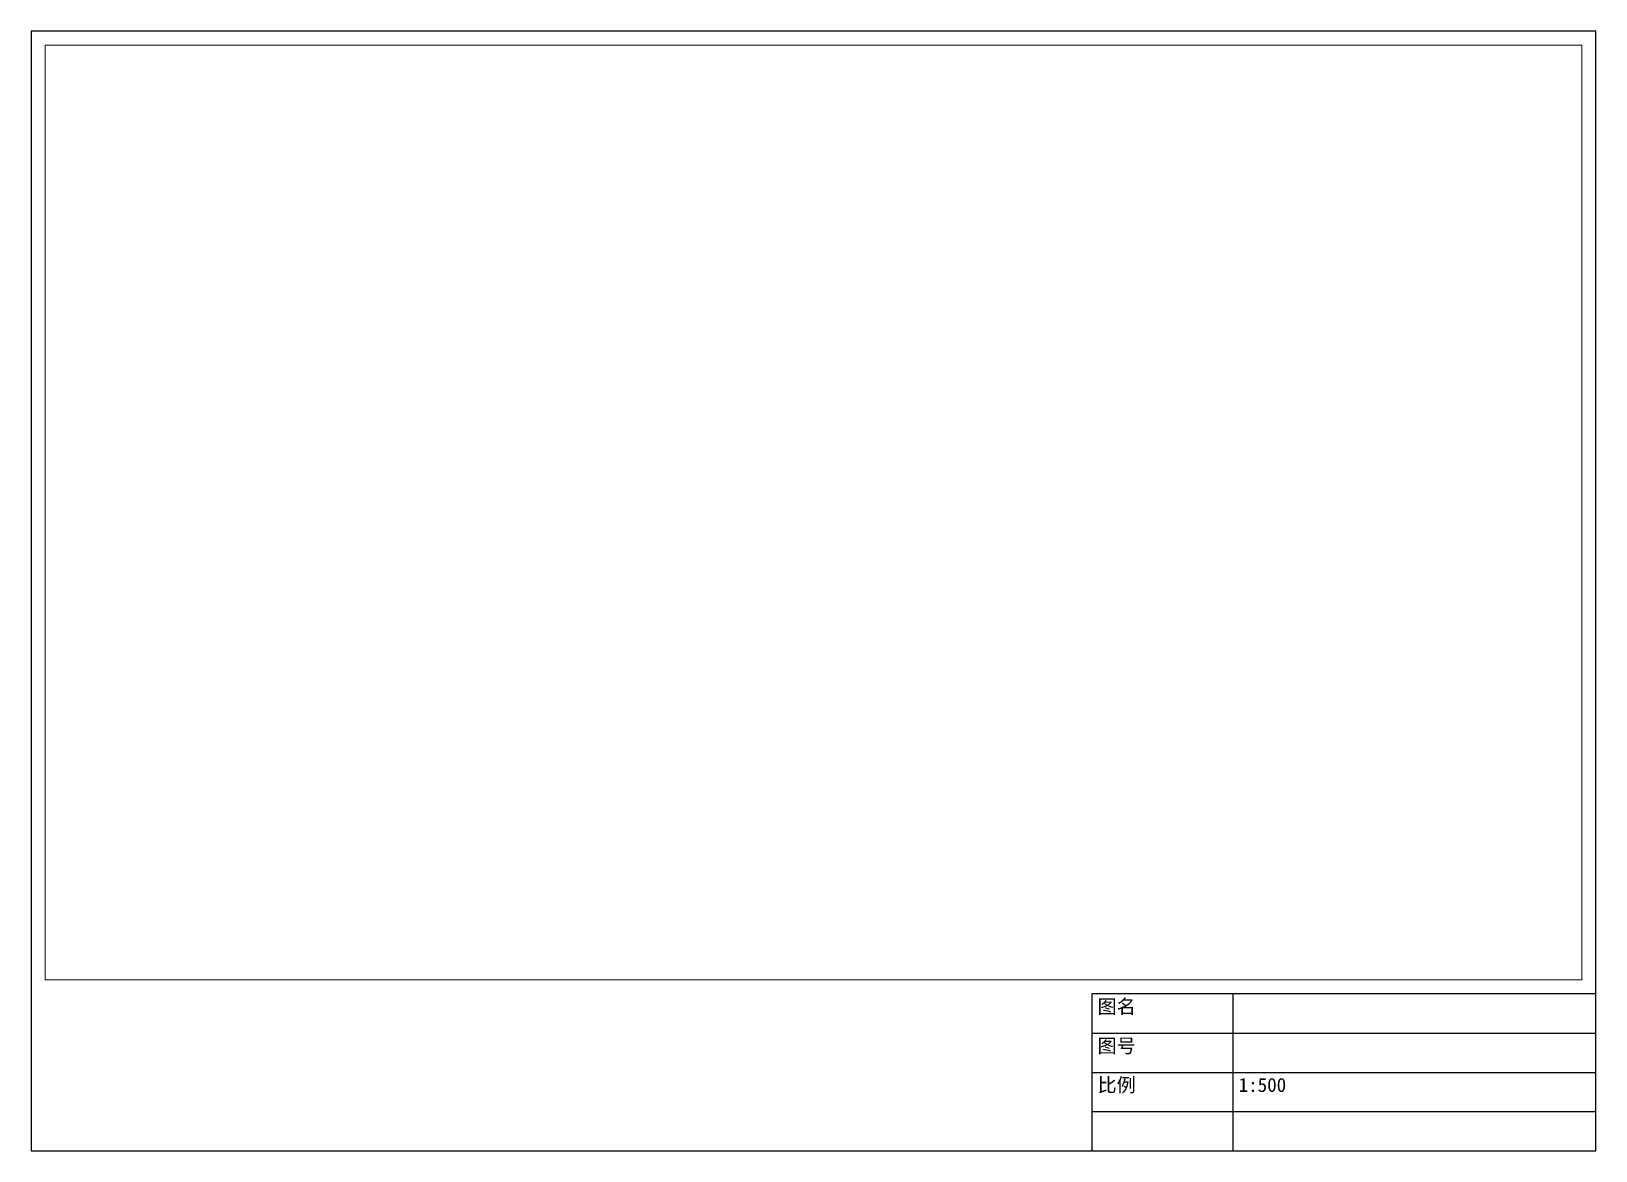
# Paper-space layout 'A2' of a CAD drawing. Header units: millimetres. Extents: x 25 to 584, y 10 to 410.
import ezdxf

# ---------------------------------------------------------------- set-up
doc = ezdxf.new("R2010")
doc.units = ezdxf.units.MM
doc.layers.add('A-SHEET', color=7, linetype='Continuous')
doc.layers.add('A-SHEET-TEXT', color=7, linetype='Continuous')
doc.styles.add('HZ', font='simsun.ttc')

psp = doc.layouts.new('A2')

# ---------------------------------------------------------------- linework, layer by layer
at = {"layer": 'A-SHEET'}
for p, q in [((584, 410), (25, 410)), ((25, 410), (25, 10)), ((584, 10), (584, 410)), ((584, 66), (404, 66)), ((404, 66), (404, 10)), ((454.4, 10), (454.4, 66)), ((584, 10), (584, 66)), ((404, 52), (584, 52)), ((404, 38), (584, 38)), ((404, 24), (584, 24)), ((25, 10), (584, 10)), ((404, 10), (584, 10))]:
    psp.add_line(p, q, dxfattribs=at)

# ---------------------------------------------------------------- texts
at = {"layer": 'A-SHEET-TEXT', "style": 'HZ'}
for s, p in [('图名', (406, 59)), ('图号', (406, 45)), ('比例', (406, 31)), ('1:500', (456.4, 31))]:
    psp.add_text(s, height=5, dxfattribs=at).set_placement(p)

# ---------------------------------------------------------------- viewports
at = {"layer": 'VIEWPORTS'}
psp.add_viewport(center=(304.5, 238), size=(549, 334), view_center_point=(0, 0), view_height=167000, dxfattribs=at)

doc.saveas('drawing.dxf')
